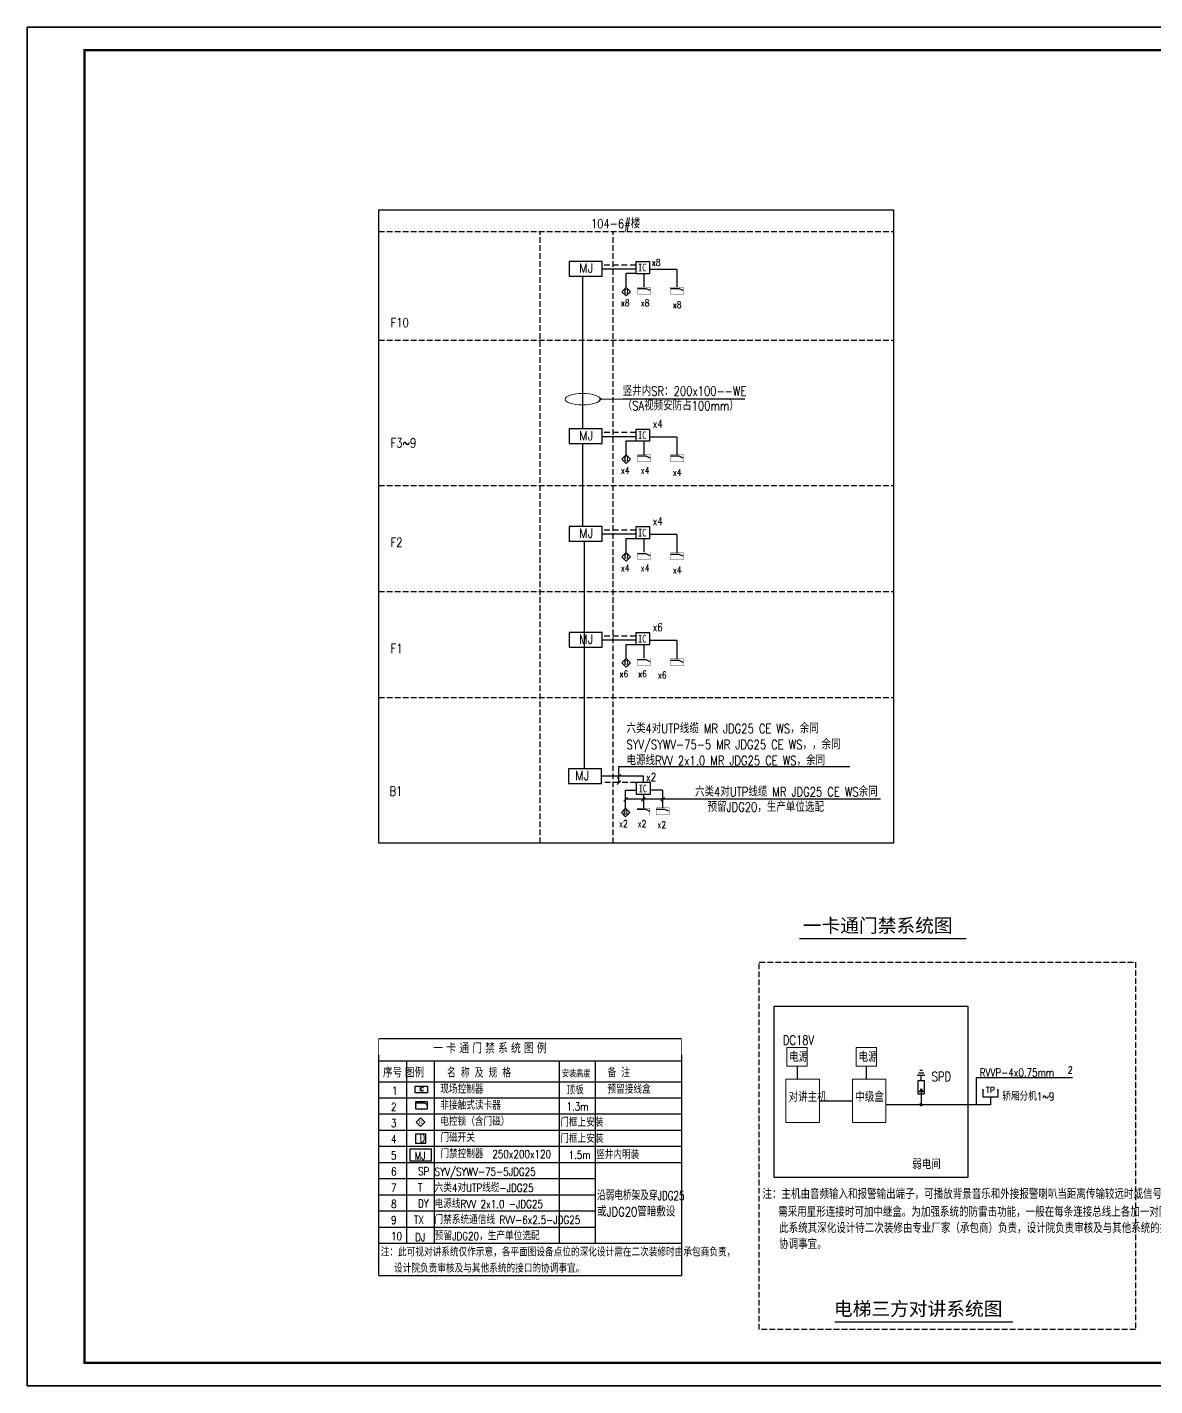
# Model space of a CAD drawing. Extents: x -54686 to 596156, y -555137 to 71395.
# Drawn here: x -54686 to -5392, y -261651 to -202251 of the extents above; entities that cross this region are included whole.
import ezdxf
from ezdxf.enums import TextEntityAlignment as Align

# ---------------------------------------------------------------- set-up
doc = ezdxf.new("R2010")
doc.units = 0
doc.header["$LTSCALE"] = 1000
for name, pattern in [('ah-pole_200$0$CENTER2', [28.575, 19.05, -3.175, 3.175, -3.175]), ('CONTINOUS', [0]), ('DASH', [0.35, 0.25, -0.1]), ('HIDDEN', [0.375, 0.25, -0.125])]:
    doc.linetypes.add(name, pattern=pattern)
doc.layers.get('0').update_dxf_attribs({"linetype": 'CONTINUOUS'})
for name, color, linetype in [('0-弱电', 7, 'CONTINUOUS'), ('ah-pole_200$0$A-FLOR-8', 252, 'ah-pole_200$0$CENTER2'), ('DATA', 252, 'CONTINUOUS'), ('DIAN1', 252, 'CONTINUOUS'), ('DIM-系统', 3, 'CONTINUOUS'), ('DQ', 7, 'CONTINOUS'), ('E-ANNO-TABT', 252, 'CONTINUOUS'), ('E-EQUIP-通讯', 3, 'CONTINUOUS'), ('E-TEL_TEXT', 252, 'CONTINUOUS'), ('ELV-CCTV', 252, 'CONTINUOUS'), ('EQUIP', 3, 'CONTINUOUS'), ('EQUIP-消防', 3, 'CONTINUOUS'), ('EQUIP-通讯', 3, 'CONTINUOUS'), ('EV-LINE', 252, 'CONTINUOUS'), ('LIU', 252, 'CONTINUOUS'), ('SCH', 252, 'CONTINUOUS'), ('SYSTEM', 252, 'CONTINUOUS'), ('TEL_TEXT', 3, 'CONTINUOUS'), ('TEL_TITLE', 6, 'CONTINUOUS'), ('TQ', 252, 'CONTINUOUS'), ('TXT', 252, 'CONTINUOUS'), ('TXT-C', 252, 'CONTINUOUS'), ('WALL', 9, 'CONTINUOUS'), ('WIRE-消防', 4, 'TG_FS'), ('东仁思床', 3, 'CONTINUOUS')]:
    doc.layers.add(name, color=color, linetype=linetype)
doc.styles.add('-宋体', font='', dxfattribs={"width": 0.8})
doc.styles.add('_HZTXT', font='ROS', dxfattribs={"width": 0.8, "bigfont": 'JD'})
doc.styles.add('_TCH_LABEL', font='COMPLEX', dxfattribs={"bigfont": 'GBCBIG'})
doc.styles.add('_TEL_DIM', font='SIMPLEX', dxfattribs={"width": 0.8, "height": 3.5, "bigfont": 'HZTXT'})
doc.styles.add('MM', font='complex.shx', dxfattribs={"width": 0.8, "bigfont": 'hztxt.shx'})
doc.styles.add('PB', font='complex.shx', dxfattribs={"width": 0.64, "bigfont": 'hztxt.shx'})
doc.styles.get("Standard").update_dxf_attribs({"font": 'GBENOR', "bigfont": 'GBCBIG'})
doc.styles.add('Style-simsun', font='')
doc.styles.add('TG_LINETYPE', font='SIMPLEX', dxfattribs={"width": 0.8, "height": 3, "bigfont": 'HZTXT'})
doc.styles.add('TQ', font='simhei.ttf')
doc.styles.get('-宋体').set_extended_font_data('NSimSun')
doc.styles.get('Style-simsun').set_extended_font_data('SimSun')
doc.linetypes.add('TG_FS', pattern='A,2,-0.6,["FS",TG_LINETYPE,S=0.1,R=0,X=-0.5,Y=-0.15],0', length=2.6)
doc.dimstyles.get("Standard").update_dxf_attribs({"dimscale": 100, "dimtxt": 3.5, "dimasz": 1, "dimexe": 2.5, "dimexo": 3, "dimgap": 1.5, "dimtad": 1, "dimdec": 0, "dimzin": 0, "dimdsep": 46, "dimtxsty": 'Standard', "dimblk": 'ARCHTICK', "dimcen": 0.09, "dimadec": 0, "dimazin": 0, "dimtfac": 1, "dimtdec": 0, "dimtix": 1, "dimtmove": 2, "dimatfit": 3, "dimfxl": 0, "dimtolj": 1, "dimtzin": 0, "dimarcsym": 0})

# ---------------------------------------------------------------- blocks, each defined once
blk = doc.blocks.new('$equip_U$00000251(郝)')
for p, q in [((-0.5, 0.499), (-0.5, 0.999)), ((0.5, 0.999), (0.5, 0.499)), ((0.5, 0.499), (-0.5, 0.499)), ((0, 0.5), (0, 0))]:
    blk.add_line(p, q)
for p in [(-0.5, 0.999), (0.5, 0.999), (0, 0)]:
    blk.add_point(p)
at = {"color": 7, "style": '_TCH_LABEL'}
blk.add_attdef('$TEXT$', text='', height=0.4, dxfattribs=at).set_placement((0, 0.999), align=Align.MIDDLE_CENTER)
at = {"color": 7, "style": '_TCH_LABEL', "flags": 1}
blk.add_attdef('A', text='', height=0.000025, dxfattribs=at).set_placement((0, 0), align=Align.MIDDLE_CENTER)
blk = doc.blocks.new('_LINKPT1')
blk.add_line((0, 0), (0, 0))
blk = doc.blocks.new('_Y29ERS')
at = {"ltscale": 0.2}
blk.add_lwpolyline([(-0.5, 0.5), (0.49, 0.5), (0.49, -0.49), (-0.5, -0.49)], close=True, dxfattribs=at)
at = {"xscale": 0.002, "yscale": 0.002, "zscale": 0.002}
for p in [(-0.5, 0), (0, 0.5), (0.5, 0), (0, -0.5)]:
    blk.add_blockref('_LINKPT1', p, dxfattribs=at)
at = {"layer": 'TXT', "color": 0, "style": '_TEL_DIM', "width": 0.7}
blk.add_text('D', height=0.833, dxfattribs=at).set_placement((-0.09, -0.34))
blk = doc.blocks.new('A$C13450D21')
at = {"layer": '东仁思床'}
blk.add_lwpolyline([(18, 0), (36.1, 18), (18, 36.1), (0, 18)], close=True, dxfattribs=at)
at = {"color": 3, "style": '_TEL_DIM', "width": 0.7}
blk.add_text('EL', height=16, dxfattribs=at).set_placement((10.2, 11.9))
blk = doc.blocks.new('A$C42950626')
at = {"color": 0}
for p, q in [((27.2, 20.8), (0.8, 20.8)), ((39.5, 13.8), (27.2, 20.8))]:
    blk.add_line(p, q, dxfattribs=at)
at = {"color": 0, "const_width": 0.791}
blk.add_lwpolyline([(0.4, 26.6), (40, 26.6), (40, 0.4), (0.4, 0.4)], close=True, dxfattribs=at)
blk = doc.blocks.new('IC')
at = {"layer": 'EQUIP-通讯', "color": 3, "linetype": 'Continuous'}
for p, q in [((-3.7, 0), (-3.7, -5.06)), ((2.53, 0), (-3.7, 0)), ((-3.7, -5.06), (2.53, -5.06)), ((2.53, -5.06), (2.53, 0))]:
    blk.add_line(p, q, dxfattribs=at)
at = {"layer": 'EQUIP-通讯', "color": 3, "linetype": 'Continuous', "style": '-宋体', "width": 0.7}
blk.add_text('IC', height=3.371, dxfattribs=at).set_placement((-0.86, -2.53), align=Align.MIDDLE)
blk = doc.blocks.new('$equip$00001876')
at = {"color": 0, "linetype": 'Continuous'}
blk.add_lwpolyline([(-0.625, 0.415), (0.625, 0.415), (0.625, -0.415), (-0.625, -0.415)], close=True, dxfattribs=at)
blk.add_lwpolyline([(0.625, 0.075), (0.325, 0.215), (-0.625, 0.215)], dxfattribs=at)
for p in [(-0.625, 0), (0, 0.415), (0.625, 0), (0, -0.415)]:
    blk.add_point(p)
at = {"layer": 'TEL_TEXT', "style": '_TEL_DIM', "flags": 1}
blk.add_attdef('A', text='', height=0.00002, dxfattribs=at).set_placement((0, 0), align=Align.MIDDLE_CENTER)
blk = doc.blocks.new('电锁1')
at = {"layer": 'EQUIP-通讯', "lineweight": -3}
blk.add_lwpolyline([(509144130, 306530413), (509143883, 306530660), (509143637, 306530413), (509143883, 306530167)], close=True, dxfattribs=at)
at = {"layer": 'EQUIP-通讯', "linetype": 'Continuous', "lineweight": 0, "style": 'Style-simsun', "width": 0.799999}
blk.add_text('EL', height=180.4, dxfattribs=at).set_placement((509143896, 306530422), align=Align.MIDDLE_CENTER)
blk = doc.blocks.new('A$C597B7ED5')
at = {"layer": 'EQUIP-消防'}
for p, q in [((0, 0), (0, 632)), ((0, 632), (1178, 632)), ((1178, 632), (1178, 0)), ((1178, 0), (0, 0))]:
    blk.add_line(p, q, dxfattribs=at)
at = {"layer": 'TXT', "color": 0, "style": '_TEL_DIM', "width": 0.7}
blk.add_text('IC', height=400, dxfattribs=at).set_placement((404, 163))
blk = doc.blocks.new('A$C0199260F')
at = {"layer": 'TEL_TITLE'}
blk.add_lwpolyline([(-84100, 59400), (0, 59400), (0, 0), (-84100, 0)], close=True, dxfattribs=at)
blk = doc.blocks.new('SDG AETH AE5H')
at = {"layer": 'DIM-系统'}
blk.add_lwpolyline([(-54686, 13482), (29414, 13482), (29414, -45918), (-54686, -45918)], close=True, dxfattribs=at)

msp = doc.modelspace()

# ---------------------------------------------------------------- linework, layer by layer
at = {"color": 7}
for p, q in [((-26090, -246480), (-39319, -246480)), ((-39320, -256831), (-39320, -247186)), ((-39320, -247446), (-26090, -247446)), ((-38109, -247446), (-38109, -255418)), ((-36898, -247446), (-36898, -255418)), ((-31426, -247446), (-31427, -255418)), ((-29859, -247446), (-29860, -255418)), ((-26090, -247186), (-26090, -256831)), ((-15440, -248089), (-15783, -248089)), ((-15497, -247975), (-15726, -247975)), ((-15554, -247861), (-15668, -247861)), ((-39320, -248355), (-26090, -248355)), ((-39320, -249061), (-26090, -249061)), ((-39320, -249061), (-26090, -249061)), ((-15611, -249118), (-15611, -249358)), ((-39320, -249767), (-26090, -249767)), ((-39320, -250474), (-26090, -250474)), ((-39320, -251180), (-26090, -251180)), ((-39320, -251886), (-26090, -251886)), ((-39320, -252593), (-29860, -252593)), ((-39320, -253299), (-29860, -253299)), ((-39320, -254005), (-29860, -254005)), ((-39320, -254712), (-29860, -254712)), ((-39320, -255418), (-26090, -255418)), ((-39320, -256831), (-26090, -256831))]:
    msp.add_line(p, q, dxfattribs=at)
msp.add_arc((-39319, -246480), 0.505, 90, 180, dxfattribs=at)
at = {"layer": '0-弱电', "color": 7, "lineweight": 0}
for points in [[(-21475, -246867), (-20593, -246867), (-20593, -247675), (-21475, -247675)], [(-18445, -246867), (-17562, -246867), (-17562, -247675), (-18445, -247675)], [(-21520, -248251), (-20057, -248251), (-20057, -250138), (-21520, -250138)], [(-18615, -248251), (-17152, -248251), (-17152, -250138), (-18615, -250138)]]:
    msp.add_lwpolyline(points, close=True, dxfattribs=at)
at = {"layer": '0-弱电', "color": 7, "lineweight": 0, "extrusion": (0, 0, -1)}
msp.add_ellipse((-30404, -218516), major_axis=(765, 0), ratio=0.323413, dxfattribs=at)
at = {"layer": 'ah-pole_200$0$A-FLOR-8', "color": 9, "linetype": 'DASH'}
for p, q in [((-32265, -237928), (-32261, -211185)), ((-29074, -237928), (-29070, -211185))]:
    msp.add_line(p, q, dxfattribs=at)
at = {"layer": 'ah-pole_200$0$A-FLOR-8', "color": 7, "linetype": 'ByBlock'}
msp.add_lwpolyline([(-16813, -237925), (-39319, -237930), (-39319, -210237), (-16810, -210233)], close=True, dxfattribs=at)
at = {"layer": 'ah-pole_200$0$A-FLOR-8', "color": 9, "linetype": 'DASH'}
for points in [[(-39320, -211185), (-16810, -211185)], [(-39320, -215935), (-16811, -215935)], [(-39320, -222284), (-16812, -222284)], [(-39319, -226919), (-16812, -226919)], [(-39319, -231555), (-16812, -231555)]]:
    msp.add_lwpolyline(points, dxfattribs=at)
msp.add_lwpolyline([(-22681, -243131), (-6233, -243131), (-6233, -259188), (-22681, -259188)], close=True, dxfattribs=at)
at = {"layer": 'DIAN1', "color": 7, "linetype": 'Continuous', "const_width": 76.9}
msp.add_lwpolyline([(-15650, -249358, -1), (-15573, -249358, -1)], format="xyb", close=True, dxfattribs=at)
at = {"layer": 'DIM-系统', "color": 7, "const_width": 20.2}
msp.add_lwpolyline([(-39320, -256831), (-39320, -246480), (-26090, -246480), (-26090, -256831), (-39320, -256831)], dxfattribs=at)
at = {"layer": 'E-TEL_TEXT'}
msp.add_line((-17390, -236005), (-28525, -236005), dxfattribs=at)
at = {"layer": 'ELV-CCTV', "color": 3}
for p, q in [((-28820, -235281), (-28820, -234576)), ((-28820, -234576), (-18730, -234576))]:
    msp.add_line(p, q, dxfattribs=at)
for points in [[(-30989, -213133), (-29551, -213133), (-29551, -212492), (-30989, -212492)], [(-30989, -220460), (-29551, -220460), (-29551, -219819), (-30989, -219819)], [(-30989, -224724), (-29551, -224724), (-29551, -224084), (-30989, -224084)], [(-30989, -229360), (-29551, -229360), (-29551, -228719), (-30989, -228719)], [(-31020, -235319), (-29583, -235319), (-29583, -234679), (-31020, -234679)]]:
    msp.add_lwpolyline(points, close=True, dxfattribs=at)
at = {"layer": 'ELV-CCTV', "color": 7}
msp.add_lwpolyline([(-37954, -251814), (-37018, -251814), (-37018, -251301), (-37954, -251301)], close=True, dxfattribs=at)
at = {"layer": 'EV-LINE', "color": 7}
for p, q in [((-21034, -247675), (-21034, -248251)), ((-18004, -247675), (-18004, -248251)), ((-8997, -248188), (-13204, -248188)), ((-13204, -248188), (-13204, -249358)), ((-20057, -249194), (-18615, -249194)), ((-17152, -249358), (-12579, -249358))]:
    msp.add_line(p, q, dxfattribs=at)
msp.add_lwpolyline([(-13546, -245073), (-22046, -245073), (-22046, -252524), (-13546, -252524)], close=True, dxfattribs=at)
at = {"layer": 'LIU', "color": 7, "linetype": 'HIDDEN'}
for points in [[(-28084, -212652), (-29551, -212652)], [(-28084, -219979), (-29551, -219979)], [(-28084, -224244), (-29551, -224244)], [(-28084, -228879), (-29551, -228879)], [(-28058, -235281), (-29583, -235281)]]:
    msp.add_lwpolyline(points, dxfattribs=at)
at = {"layer": 'SCH', "color": 7}
for p, q in [((-30403, -219819), (-30403, -213133)), ((-29551, -212812), (-28084, -212812)), ((-29551, -220140), (-28084, -220140)), ((-30403, -224084), (-30403, -220460)), ((-29551, -224404), (-28084, -224404)), ((-30331, -224724), (-30331, -234679)), ((-29551, -229039), (-28084, -229039)), ((-27746, -234999), (-29583, -234999)), ((-27746, -235281), (-27746, -234999))]:
    msp.add_line(p, q, dxfattribs=at)
at = {"layer": 'SYSTEM', "color": 7}
for p, q in [((-15611, -248318), (-15611, -248089)), ((-15468, -248318), (-15754, -248318)), ((-15754, -248318), (-15754, -248889)), ((-15611, -248661), (-15697, -248809)), ((-15611, -248661), (-15611, -249118)), ((-15611, -248661), (-15526, -248809)), ((-15468, -248889), (-15468, -248318)), ((-15754, -248889), (-15468, -248889))]:
    msp.add_line(p, q, dxfattribs=at)
at = {"layer": 'TEL_TEXT', "color": 1}
for p, q in [((-28503, -213629), (-28503, -213008)), ((-28503, -213008), (-28084, -213008)), ((-27725, -213014), (-27725, -213618)), ((-26284, -212841), (-27461, -212841)), ((-28503, -220956), (-28503, -220336)), ((-28503, -220336), (-28084, -220336)), ((-27725, -220341), (-27725, -220946)), ((-26284, -220169), (-27461, -220169)), ((-26284, -224433), (-27461, -224433)), ((-28503, -225220), (-28503, -224600)), ((-28503, -224600), (-28084, -224600)), ((-27725, -224606), (-27725, -225210)), ((-28503, -229856), (-28503, -229235)), ((-28503, -229235), (-28084, -229235)), ((-27725, -229241), (-27725, -229845)), ((-26284, -229069), (-27461, -229069)), ((-28525, -236402), (-28525, -235615)), ((-28525, -235615), (-28058, -235615)), ((-27746, -235788), (-27746, -236392)), ((-26907, -235615), (-27435, -235615))]:
    msp.add_line(p, q, dxfattribs=at)
for points in [[(-26284, -212841), (-26284, -213618)], [(-26284, -220169), (-26284, -220946)], [(-26284, -224433), (-26284, -225238)], [(-26284, -229069), (-26284, -229873)]]:
    msp.add_lwpolyline(points, dxfattribs=at)
at = {"layer": 'TEL_TITLE'}
msp.add_lwpolyline([(-54686, -261651), (29414, -261651), (29414, -202251), (-54686, -202251)], close=True, dxfattribs=at)
at = {"layer": 'TEL_TITLE', "const_width": 100}
msp.add_lwpolyline([(-52186, -260651), (28414, -260651), (28414, -203251), (-52186, -203251)], close=True, dxfattribs=at)
at = {"layer": 'TXT-C', "color": 7}
for p, q in [((-28899, -235078), (-28741, -234920)), ((-28899, -235360), (-28741, -235202)), ((-28604, -236088), (-28446, -235930)), ((-27825, -236083), (-27667, -235925)), ((-26986, -236084), (-26828, -235926))]:
    msp.add_line(p, q, dxfattribs=at)
at = {"layer": 'WALL', "color": 7, "const_width": 54.5}
for points in [[(-20932, -242099), (-13629, -242099)], [(-19386, -258856), (-11592, -258856)]]:
    msp.add_lwpolyline(points, dxfattribs=at)
at = {"layer": 'WIRE-消防'}
msp.add_line((-26907, -235615), (-26907, -236384), dxfattribs=at)

# ---------------------------------------------------------------- block references
at = {"layer": '0-弱电', "color": 7, "linetype": 'DASH', "lineweight": 0, "xscale": 10.40661468124017, "yscale": 10.40661468124017, "zscale": 10.40661468124017}
for p in [(-28691, -214004), (-28691, -221331), (-28691, -225596), (-28691, -230231)]:
    msp.add_blockref('A$C13450D21', p, dxfattribs=at)
at = {"layer": 'DATA', "linetype": 'HIDDEN', "xscale": 100.1117331199348, "yscale": 100.1117331199348, "zscale": 100.1117331199348}
for p in [(-27714, -212507), (-27714, -219835), (-27714, -224099), (-27714, -228735), (-27688, -235281)]:
    msp.add_blockref('IC', p, dxfattribs=at)
at = {"layer": 'DIM-系统'}
msp.add_blockref('SDG AETH AE5H', (0, -215733), dxfattribs=at)
at = {"layer": 'E-EQUIP-通讯', "xscale": 642.8571428572759, "yscale": 642.8571428572759, "zscale": 642.8571428572759}
msp.add_blockref('$equip_U$00000251(郝)', (-12579, -249358), dxfattribs=at).add_auto_attribs({'$TEXT$': 'TP'})
at = {"layer": 'EQUIP', "ltscale": 0.2, "xscale": 0.4505027991253883, "yscale": 0.4505027991253883, "zscale": 0.4505027991253883}
msp.add_blockref('A$C597B7ED5', (-37722, -248842), dxfattribs=at)
at = {"layer": 'EQUIP', "color": 7, "xscale": 432.4826870777179, "yscale": 432.4826870777179, "zscale": 432.4826870777179}
msp.add_blockref('_Y29ERS', (-37483, -250847), dxfattribs=at)
at = {"layer": 'EQUIP-通讯', "color": 7}
for name, p, xscale, yscale, zscale in [('$equip$00001876', (-37453, -249383), 400, 400, 400), ('电锁1', (-394772118, -237900369), 0.7752909064292908, 0.7752909064292908, 0.7752909064292908)]:
    msp.add_blockref(name, p, dxfattribs=dict(at, xscale=xscale, yscale=yscale, zscale=zscale))
at = {"layer": 'TEL_TITLE'}
msp.add_blockref('A$C0199260F', (29414, -261651), dxfattribs=at)
at = {"layer": '东仁思床'}
for name, p, xscale, yscale, zscale in [('A$C42950626', (-28013, -213927), 14.30167616019025, 11.62011188024189, 11.5843576896), ('A$C42950626', (-26572, -213927), 14.30167616019025, 11.62011188024189, 11.5843576896), ('A$C42950626', (-28013, -221254), 14.30167616019025, 11.62011188035831, 11.5843576896), ('A$C42950626', (-26572, -221254), 14.30167616019025, 11.62011188035831, 11.5843576896), ('A$C42950626', (-28013, -225519), 14.30167616019025, 11.62011188035831, 11.5843576896), ('A$C42950626', (-26572, -225546), 14.30167616019025, 11.62011188035831, 11.5843576896), ('A$C42950626', (-28013, -230154), 14.30167616019025, 11.62011188035831, 11.5843576896), ('A$C42950626', (-26572, -230182), 14.30167616019025, 11.62011188035831, 11.5843576896), ('A$C13450D21', (-28713, -236778), 10.40661468124017, 10.40661468124017, 10.40661468124017), ('A$C42950626', (-28035, -236701), 14.30167616019025, 11.62011188024189, 11.5843576896), ('A$C42950626', (-27195, -236693), 14.30167616019025, 11.62011188024189, 11.5843576896)]:
    msp.add_blockref(name, p, dxfattribs=dict(at, xscale=xscale, yscale=yscale, zscale=zscale))

# ---------------------------------------------------------------- texts
at = {"color": 7, "style": '_HZTXT', "width": 0.8}
for s, height, p in [('安装高度', 300, (-31313, -248165)), ('备  注', 370, (-29318, -248165))]:
    msp.add_text(s, height=height, dxfattribs=at).set_placement(p)
at = {"layer": 'DIM-系统', "color": 7, "style": '_HZTXT', "width": 0.8}
for s, height, p in [('序号 图例', 403.6, (-39131, -248165)), ('名  称  及  规  格', 370, (-36334, -248165))]:
    msp.add_text(s, height=height, dxfattribs=at).set_placement(p)
at = {"layer": 'DQ', "color": 7, "style": '_HZTXT', "width": 0.8}
msp.add_text('  一 卡 通 门 禁 系 统 图 例', height=450, dxfattribs=at).set_placement((-37201, -247114))
at = {"layer": 'E-ANNO-TABT', "color": 7, "style": 'MM'}
for s, height, width, p in [('104-6#楼', 400, 0.8, (-30043, -211042)), ('x8', 300, 0.8, (-27381, -212692)), ('x8', 300, 0.8, (-28735, -214454)), ('x8', 300, 0.8, (-27867, -214454)), ('x8', 300, 0.8, (-26465, -214541)), ('F10', 400, 0.8, (-38800, -215372)), ('竖井内SR：200x100--WE', 400, 0.8, (-28655, -218363)), ('（SA视频安防占100mm）', 400, 0.8, (-28655, -219005)), ('x4', 350, 0.8, (-27347, -219764)), ('F3~9', 400, 0.8, (-38800, -220627)), ('x4', 300, 0.8, (-28735, -221781)), ('x4', 300, 0.8, (-27867, -221781)), ('x4', 300, 0.8, (-26465, -221868)), ('x4', 350, 0.8, (-27347, -224028)), ('F2', 400, 0.8, (-38800, -224978)), ('x4', 300, 0.8, (-28735, -226045)), ('x4', 300, 0.8, (-27867, -226045)), ('x4', 300, 0.8, (-26465, -226133)), ('x6', 350, 0.8, (-27347, -228663)), ('F1', 400, 0.8, (-38800, -229613)), ('x6', 300, 0.8, (-28793, -230674)), ('x6', 300, 0.8, (-27977, -230674)), ('x6', 300, 0.8, (-27117, -230726)), ('六类4对UTP线缆 MR JDG25 CE WS，余同', 400, 0.8, (-28488, -233115)), ('SYV/SYWV-75-5 MR JDG25 CE WS，，余同', 400, 0.8, (-28488, -233815)), ('电源线RVV 2x1.0 MR JDG25 CE WS，余同', 400, 0.8, (-28488, -234515)), ('x2', 350, 0.8, (-27632, -235210)), ('B1', 400, 0.8, (-38851, -235851)), ('六类4对UTP线缆 MR JDG25 CE WS余同', 400, 0.8, (-25494, -235883)), ('预留JDG20，生产单位选配', 400, 0.8, (-24946, -236551)), ('x2', 300, 0.8, (-28814, -237221)), ('x2', 300, 0.8, (-27998, -237221)), ('x2', 300, 0.8, (-27138, -237273)), ('DC18V', 400, 0.8, (-21656, -246739)), ('电源', 400, 0.8, (-21376, -247488)), ('电源', 400, 0.8, (-18346, -247488)), ('2', 300, 0.8, (-9192, -247994)), ('RVVP-4x0.75mm', 350, 0.8, (-13047, -248132)), ('1', 350, 0.8, (-38739, -248927)), ('现场控制器', 350, 0.8, (-36626, -248867)), ('顶板', 350, 0.8, (-31110, -248905)), ('预留接线盒', 350, 0.8, (-29318, -248871)), ('对讲主机', 400, 0.8, (-21400, -249235)), ('中级盒', 400, 0.8, (-18485, -249235)), ('轿厢分机1~9', 350, 0.8, (-12063, -249178)), ('2', 350, 0.8, (-38784, -249634)), ('非接触式读卡器', 350, 0.8, (-36626, -249574)), ('1.3m', 350, 0.8, (-31110, -249611)), ('3', 350, 0.8, (-38784, -250340)), ('电控锁（含门磁）', 350, 0.8, (-36626, -250280)), ('门框上安装', 350, 0.8, (-31386, -250317)), ('门磁开关', 350, 0.8, (-36626, -250986)), ('门框上安装', 350, 0.8, (-31386, -251024)), ('4', 350, 0.8, (-38789, -251046)), ('5', 350, 0.8, (-38784, -251753)), ('MJ', 350, 0.8, (-37750, -251767)), ('门禁控制器  250x200x120', 350, 0.8, (-36626, -251693)), ('1.5m', 350, 0.8, (-31020, -251730)), ('竖井内明装', 350, 0.8, (-29819, -251730)), ('弱电间', 400, 0.8, (-16002, -252177)), ('6', 350, 0.8, (-38779, -252459)), ('SP', 350, 0.8, (-37601, -252446)), ('SYV/SYWV-75-5JDG25 ', 350, 0.8, (-36876, -252467)), ('7', 350, 0.8, (-38779, -253165)), ('T', 350, 0.8, (-37601, -253153)), ('六类4对UTP线缆-JDG25', 350, 0.8, (-36876, -253173)), ('注：主机由音频输入和报警输出端子，可播放背景音乐和外接报警喇叭当距离传输较远时或信号传输较弱或', 400, 0.8, (-22548, -253477)), ('8', 350, 0.8, (-38779, -253872)), ('DY', 350, 0.8, (-37601, -253859)), ('电源线RVV 2x1.0 -JDG25', 350, 0.8, (-36876, -253880)), ('沿弱电桥架及穿JDG25', 400, 0.7, (-29776, -253538)), ('9', 350, 0.8, (-38779, -254578)), ('TX', 350, 0.8, (-37775, -254566)), ('门禁系统通信线 RVV-6x2.5-JDG25', 350, 0.8, (-36879, -254573)), ('或JDG20管暗敷设', 400, 0.8, (-29776, -254244)), ('需采用星形连接时可加中继盒。为加强系统的防雷击功能，一般在每条连接总线上各加一对防雷器。', 400, 0.8, (-21856, -254259)), ('此系统其深化设计待二次装修由专业厂家（承包商）负责，设计院负责审核及与其他系统的接口的', 400, 0.8, (-21815, -254966)), ('10', 350, 0.8, (-38779, -255284)), ('DJ', 350, 0.8, (-37729, -255329, -9297)), ('预留JDG20，生产单位选配', 350, 0.8, (-36864, -255279)), ('协调事宜。', 400, 0.8, (-21815, -255666)), ('注：此可视对讲系统仅作示意，各平面图设备点位的深化设计需在二次装修时由承包商负责，', 350, 0.8, (-39232, -255991)), ('设计院负责审核及与其他系统的接口的协调事宜。', 350, 0.8, (-38647, -256697))]:
    msp.add_text(s, height=height, dxfattribs=dict(at, width=width)).set_placement(p)
at = {"layer": 'E-ANNO-TABT', "color": 7, "style": 'MM', "width": 0.8}
msp.add_text('SPD', height=400, dxfattribs=at).set_placement((-15145, -248129), align=Align.MIDDLE_LEFT)
at = {"layer": 'TQ', "color": 7, "style": 'TQ'}
for s, p in [('一卡通门禁系统图', (-20779, -241827)), ('电梯三方对讲系统图', (-19419, -258584))]:
    msp.add_text(s, height=600, dxfattribs=at).set_placement(p)
at = {"layer": 'TXT-C', "color": 7, "style": 'PB', "width": 0.9}
for p in [(-30553, -212980), (-30553, -220307), (-30553, -224572), (-30553, -229207), (-30733, -235169)]:
    msp.add_text('MJ', height=400.4, dxfattribs=at).set_placement(p)

# ---------------------------------------------------------------- leaders
at = {"layer": '0-弱电', "color": 7, "lineweight": 0}
msp.add_leader([(-29639, -218519), (-28669, -218498), (-23318, -218498)], dimstyle='Standard', override={"dimgap": 1.5, "dimtad": 0, "dimldrblk": 'Oblique', "dimfxl": 100, "dimfxlon": 1}, dxfattribs=at)

doc.saveas('drawing.dxf')
